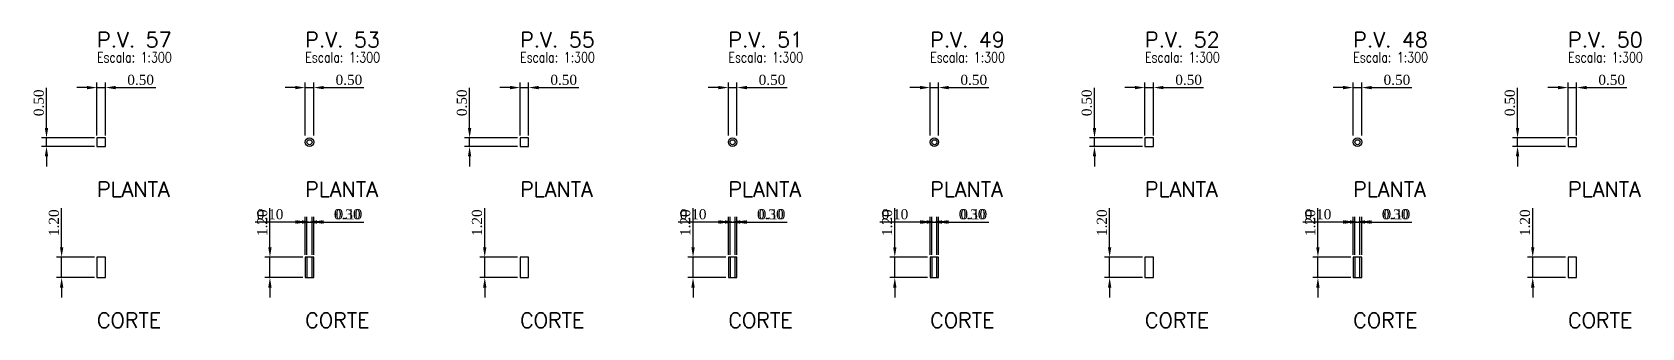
# Model space of a CAD drawing. Extents: x -44 to 14114764, y -20 to 289527804.
# Drawn here: x 359571.7 to 359667.3, y 7353290.9 to 7353308.5 of the extents above; entities that cross this region are included whole.
import ezdxf

# ---------------------------------------------------------------- set-up
doc = ezdxf.new("R2010")
doc.units = 0
doc.header["$PDMODE"] = 3
doc.header["$PDSIZE"] = 0.1
for name, color, linetype in [('DETALHE_POCO_COT', 8, 'Continuous'), ('DETALHE_POCO_FOR', 7, 'Continuous'), ('DETALHE_POCO_TIT', 5, 'Continuous'), ('DETALHE_POCO_TXT', 7, 'Continuous')]:
    doc.layers.add(name, color=color, linetype=linetype)
doc.styles.add('ROMANS', font='ROMANS.shx', dxfattribs={"height": 2})
doc.styles.get("Standard").update_dxf_attribs({"font": 'times.ttf'})
doc.dimstyles.new('ISO-25', dxfattribs={"dimtxt": 2.5, "dimasz": 2.5, "dimexe": 1.25, "dimexo": 0.625, "dimtad": 1, "dimtxsty": 'Standard', "dimcen": 2.5, "dimadec": 0, "dimazin": 0, "dimtfac": 1, "dimtmove": 0, "dimatfit": 3, "dimfxl": 1, "dimarcsym": 0})

# ---------------------------------------------------------------- blocks, each defined once
blk = doc.blocks.new('*D511')
at = {"layer": 'Defpoints', "color": 0, "transparency": 16777216}
for p in [(359576.057, 7353305.165), (359575.557, 7353302.165), (359576.057, 7353302.165)]:
    blk.add_point(p, dxfattribs=at)
at = {"layer": 'DETALHE_POCO_COT', "color": 0, "lineweight": -2, "transparency": 16777216}
for p, q in [((359575.557, 7353302.315), (359575.557, 7353305.465)), ((359576.057, 7353302.315), (359576.057, 7353305.465)), ((359574.957, 7353305.165), (359574.357, 7353305.165)), ((359575.557, 7353305.165), (359576.057, 7353305.165)), ((359576.657, 7353305.165), (359579.044, 7353305.165))]:
    blk.add_line(p, q, dxfattribs=at)
at = {"layer": 'DETALHE_POCO_COT', "color": 0, "transparency": 16777216}
for points in [[(359574.957, 7353305.265), (359574.957, 7353305.065), (359575.557, 7353305.165)], [(359576.657, 7353305.265), (359576.657, 7353305.065), (359576.057, 7353305.165)]]:
    blk.add_solid(points, dxfattribs=at)
at = {"layer": 'DETALHE_POCO_COT', "color": 0, "transparency": 16777216, "insert": (359578.15, 7353305.621), "char_height": 0.6, "attachment_point": 5}
blk.add_mtext('0.50', dxfattribs=at)
blk = doc.blocks.new('*D512')
at = {"layer": 'Defpoints', "color": 0, "transparency": 16777216}
for p in [(359572.557, 7353302.165), (359575.557, 7353302.165), (359575.557, 7353301.665)]:
    blk.add_point(p, dxfattribs=at)
at = {"layer": 'DETALHE_POCO_COT', "color": 0, "lineweight": -2, "transparency": 16777216}
for p, q in [((359572.557, 7353302.765), (359572.557, 7353305.152)), ((359575.407, 7353302.165), (359572.257, 7353302.165)), ((359575.407, 7353301.665), (359572.257, 7353301.665)), ((359572.557, 7353301.665), (359572.557, 7353302.165)), ((359572.557, 7353301.065), (359572.557, 7353300.465))]:
    blk.add_line(p, q, dxfattribs=at)
at = {"layer": 'DETALHE_POCO_COT', "color": 0, "transparency": 16777216}
for points in [[(359572.457, 7353302.765), (359572.657, 7353302.765), (359572.557, 7353302.165)], [(359572.457, 7353301.065), (359572.657, 7353301.065), (359572.557, 7353301.665)]]:
    blk.add_solid(points, dxfattribs=at)
at = {"layer": 'DETALHE_POCO_COT', "color": 0, "transparency": 16777216, "insert": (359572.101, 7353304.259), "char_height": 0.6, "attachment_point": 5, "rotation": 90}
blk.add_mtext('0.50', dxfattribs=at)
blk = doc.blocks.new('*D513')
at = {"layer": 'Defpoints', "color": 0, "transparency": 16777216}
for p in [(359573.457, 7353295.065), (359575.557, 7353295.065), (359575.557, 7353293.865)]:
    blk.add_point(p, dxfattribs=at)
at = {"layer": 'DETALHE_POCO_COT', "color": 0, "lineweight": -2, "transparency": 16777216}
for p, q in [((359573.457, 7353295.665), (359573.457, 7353297.98)), ((359575.407, 7353295.065), (359573.157, 7353295.065)), ((359573.457, 7353293.865), (359573.457, 7353295.065)), ((359575.407, 7353293.865), (359573.157, 7353293.865)), ((359573.457, 7353293.265), (359573.457, 7353292.665))]:
    blk.add_line(p, q, dxfattribs=at)
at = {"layer": 'DETALHE_POCO_COT', "color": 0, "transparency": 16777216}
for points in [[(359573.357, 7353295.665), (359573.557, 7353295.665), (359573.457, 7353295.065)], [(359573.357, 7353293.265), (359573.557, 7353293.265), (359573.457, 7353293.865)]]:
    blk.add_solid(points, dxfattribs=at)
at = {"layer": 'DETALHE_POCO_COT', "color": 0, "transparency": 16777216, "insert": (359573.001, 7353297.123), "char_height": 0.6, "attachment_point": 5, "rotation": 90}
blk.add_mtext('1.20', dxfattribs=at)
blk = doc.blocks.new('*D514')
at = {"layer": 'Defpoints', "color": 0, "transparency": 16777216}
for p in [(359588.433, 7353305.165), (359587.933, 7353302.165), (359588.433, 7353302.165)]:
    blk.add_point(p, dxfattribs=at)
at = {"layer": 'DETALHE_POCO_COT', "color": 0, "lineweight": -2, "transparency": 16777216}
for p, q in [((359587.933, 7353302.315), (359587.933, 7353305.465)), ((359588.433, 7353302.315), (359588.433, 7353305.465)), ((359587.333, 7353305.165), (359586.733, 7353305.165)), ((359587.933, 7353305.165), (359588.433, 7353305.165)), ((359589.033, 7353305.165), (359591.42, 7353305.165))]:
    blk.add_line(p, q, dxfattribs=at)
at = {"layer": 'DETALHE_POCO_COT', "color": 0, "transparency": 16777216}
for points in [[(359587.333, 7353305.265), (359587.333, 7353305.065), (359587.933, 7353305.165)], [(359589.033, 7353305.265), (359589.033, 7353305.065), (359588.433, 7353305.165)]]:
    blk.add_solid(points, dxfattribs=at)
at = {"layer": 'DETALHE_POCO_COT', "color": 0, "transparency": 16777216, "insert": (359590.526, 7353305.621), "char_height": 0.6, "attachment_point": 5}
blk.add_mtext('0.50', dxfattribs=at)
blk = doc.blocks.new('*D515')
at = {"layer": 'Defpoints', "color": 0, "transparency": 16777216}
for p in [(359585.833, 7353295.065), (359587.933, 7353295.065), (359587.933, 7353293.865)]:
    blk.add_point(p, dxfattribs=at)
at = {"layer": 'DETALHE_POCO_COT', "color": 0, "lineweight": -2, "transparency": 16777216}
for p, q in [((359585.833, 7353295.665), (359585.833, 7353297.98)), ((359587.783, 7353295.065), (359585.533, 7353295.065)), ((359585.833, 7353293.865), (359585.833, 7353295.065)), ((359587.783, 7353293.865), (359585.533, 7353293.865)), ((359585.833, 7353293.265), (359585.833, 7353292.665))]:
    blk.add_line(p, q, dxfattribs=at)
at = {"layer": 'DETALHE_POCO_COT', "color": 0, "transparency": 16777216}
for points in [[(359585.733, 7353295.665), (359585.933, 7353295.665), (359585.833, 7353295.065)], [(359585.733, 7353293.265), (359585.933, 7353293.265), (359585.833, 7353293.865)]]:
    blk.add_solid(points, dxfattribs=at)
at = {"layer": 'DETALHE_POCO_COT', "color": 0, "transparency": 16777216, "insert": (359585.377, 7353297.123), "char_height": 0.6, "attachment_point": 5, "rotation": 90}
blk.add_mtext('1.20', dxfattribs=at)
blk = doc.blocks.new('*D516')
at = {"layer": 'Defpoints', "color": 0, "transparency": 16777216}
for p in [(359588.033, 7353297.165), (359587.933, 7353295.065), (359588.033, 7353295.065)]:
    blk.add_point(p, dxfattribs=at)
at = {"layer": 'DETALHE_POCO_COT', "color": 0, "lineweight": -2, "transparency": 16777216}
for p, q in [((359587.333, 7353297.165), (359584.946, 7353297.165)), ((359587.933, 7353295.215), (359587.933, 7353297.465)), ((359588.033, 7353297.165), (359587.933, 7353297.165)), ((359588.033, 7353295.215), (359588.033, 7353297.465)), ((359588.633, 7353297.165), (359589.233, 7353297.165))]:
    blk.add_line(p, q, dxfattribs=at)
at = {"layer": 'DETALHE_POCO_COT', "color": 0, "transparency": 16777216}
for points in [[(359587.333, 7353297.265), (359587.333, 7353297.065), (359587.933, 7353297.165)], [(359588.633, 7353297.265), (359588.633, 7353297.065), (359588.033, 7353297.165)]]:
    blk.add_solid(points, dxfattribs=at)
at = {"layer": 'DETALHE_POCO_COT', "color": 0, "transparency": 16777216, "insert": (359585.84, 7353297.621), "char_height": 0.6, "attachment_point": 5}
blk.add_mtext('0.10', dxfattribs=at)
blk = doc.blocks.new('*D517')
at = {"layer": 'Defpoints', "color": 0, "transparency": 16777216}
for p in [(359588.333, 7353297.165), (359588.033, 7353295.065), (359588.333, 7353295.065)]:
    blk.add_point(p, dxfattribs=at)
at = {"layer": 'DETALHE_POCO_COT', "color": 0, "lineweight": -2, "transparency": 16777216}
for p, q in [((359587.433, 7353297.165), (359586.833, 7353297.165)), ((359588.033, 7353295.215), (359588.033, 7353297.465)), ((359588.033, 7353297.165), (359588.333, 7353297.165)), ((359588.333, 7353295.215), (359588.333, 7353297.465)), ((359588.933, 7353297.165), (359591.32, 7353297.165))]:
    blk.add_line(p, q, dxfattribs=at)
at = {"layer": 'DETALHE_POCO_COT', "color": 0, "transparency": 16777216}
for points in [[(359587.433, 7353297.265), (359587.433, 7353297.065), (359588.033, 7353297.165)], [(359588.933, 7353297.265), (359588.933, 7353297.065), (359588.333, 7353297.165)]]:
    blk.add_solid(points, dxfattribs=at)
at = {"layer": 'DETALHE_POCO_COT', "color": 0, "transparency": 16777216, "insert": (359590.426, 7353297.621), "char_height": 0.6, "attachment_point": 5}
blk.add_mtext('0.30', dxfattribs=at)
blk = doc.blocks.new('*D518')
at = {"layer": 'Defpoints', "color": 0, "transparency": 16777216}
for p in [(359588.433, 7353297.165), (359588.333, 7353295.065), (359588.433, 7353295.065)]:
    blk.add_point(p, dxfattribs=at)
at = {"layer": 'DETALHE_POCO_COT', "color": 0, "lineweight": -2, "transparency": 16777216}
for p, q in [((359587.733, 7353297.165), (359587.133, 7353297.165)), ((359588.333, 7353295.215), (359588.333, 7353297.465)), ((359588.333, 7353297.165), (359588.433, 7353297.165)), ((359588.433, 7353295.215), (359588.433, 7353297.465)), ((359589.033, 7353297.165), (359591.42, 7353297.165))]:
    blk.add_line(p, q, dxfattribs=at)
at = {"layer": 'DETALHE_POCO_COT', "color": 0, "transparency": 16777216}
for points in [[(359587.733, 7353297.265), (359587.733, 7353297.065), (359588.333, 7353297.165)], [(359589.033, 7353297.265), (359589.033, 7353297.065), (359588.433, 7353297.165)]]:
    blk.add_solid(points, dxfattribs=at)
at = {"layer": 'DETALHE_POCO_COT', "color": 0, "transparency": 16777216, "insert": (359590.526, 7353297.621), "char_height": 0.6, "attachment_point": 5}
blk.add_mtext('0.10', dxfattribs=at)
blk = doc.blocks.new('*D519')
at = {"layer": 'Defpoints', "color": 0, "transparency": 16777216}
for p in [(359601.196, 7353305.165), (359600.696, 7353302.165), (359601.196, 7353302.165)]:
    blk.add_point(p, dxfattribs=at)
at = {"layer": 'DETALHE_POCO_COT', "color": 0, "lineweight": -2, "transparency": 16777216}
for p, q in [((359600.696, 7353302.315), (359600.696, 7353305.465)), ((359601.196, 7353302.315), (359601.196, 7353305.465)), ((359600.096, 7353305.165), (359599.496, 7353305.165)), ((359600.696, 7353305.165), (359601.196, 7353305.165)), ((359601.796, 7353305.165), (359604.183, 7353305.165))]:
    blk.add_line(p, q, dxfattribs=at)
at = {"layer": 'DETALHE_POCO_COT', "color": 0, "transparency": 16777216}
for points in [[(359600.096, 7353305.265), (359600.096, 7353305.065), (359600.696, 7353305.165)], [(359601.796, 7353305.265), (359601.796, 7353305.065), (359601.196, 7353305.165)]]:
    blk.add_solid(points, dxfattribs=at)
at = {"layer": 'DETALHE_POCO_COT', "color": 0, "transparency": 16777216, "insert": (359603.29, 7353305.621), "char_height": 0.6, "attachment_point": 5}
blk.add_mtext('0.50', dxfattribs=at)
blk = doc.blocks.new('*D520')
at = {"layer": 'Defpoints', "color": 0, "transparency": 16777216}
for p in [(359597.696, 7353302.165), (359600.696, 7353302.165), (359600.696, 7353301.665)]:
    blk.add_point(p, dxfattribs=at)
at = {"layer": 'DETALHE_POCO_COT', "color": 0, "lineweight": -2, "transparency": 16777216}
for p, q in [((359597.696, 7353302.765), (359597.696, 7353305.152)), ((359600.546, 7353302.165), (359597.396, 7353302.165)), ((359600.546, 7353301.665), (359597.396, 7353301.665)), ((359597.696, 7353301.665), (359597.696, 7353302.165)), ((359597.696, 7353301.065), (359597.696, 7353300.465))]:
    blk.add_line(p, q, dxfattribs=at)
at = {"layer": 'DETALHE_POCO_COT', "color": 0, "transparency": 16777216}
for points in [[(359597.596, 7353302.765), (359597.796, 7353302.765), (359597.696, 7353302.165)], [(359597.596, 7353301.065), (359597.796, 7353301.065), (359597.696, 7353301.665)]]:
    blk.add_solid(points, dxfattribs=at)
at = {"layer": 'DETALHE_POCO_COT', "color": 0, "transparency": 16777216, "insert": (359597.24, 7353304.259), "char_height": 0.6, "attachment_point": 5, "rotation": 90}
blk.add_mtext('0.50', dxfattribs=at)
blk = doc.blocks.new('*D521')
at = {"layer": 'Defpoints', "color": 0, "transparency": 16777216}
for p in [(359598.596, 7353295.065), (359600.696, 7353295.065), (359600.696, 7353293.865)]:
    blk.add_point(p, dxfattribs=at)
at = {"layer": 'DETALHE_POCO_COT', "color": 0, "lineweight": -2, "transparency": 16777216}
for p, q in [((359598.596, 7353295.665), (359598.596, 7353297.98)), ((359600.546, 7353295.065), (359598.296, 7353295.065)), ((359598.596, 7353293.865), (359598.596, 7353295.065)), ((359600.546, 7353293.865), (359598.296, 7353293.865)), ((359598.596, 7353293.265), (359598.596, 7353292.665))]:
    blk.add_line(p, q, dxfattribs=at)
at = {"layer": 'DETALHE_POCO_COT', "color": 0, "transparency": 16777216}
for points in [[(359598.496, 7353295.665), (359598.696, 7353295.665), (359598.596, 7353295.065)], [(359598.496, 7353293.265), (359598.696, 7353293.265), (359598.596, 7353293.865)]]:
    blk.add_solid(points, dxfattribs=at)
at = {"layer": 'DETALHE_POCO_COT', "color": 0, "transparency": 16777216, "insert": (359598.14, 7353297.123), "char_height": 0.6, "attachment_point": 5, "rotation": 90}
blk.add_mtext('1.20', dxfattribs=at)
blk = doc.blocks.new('*D522')
at = {"layer": 'Defpoints', "color": 0, "transparency": 16777216}
for p in [(359613.573, 7353305.165), (359613.073, 7353302.165), (359613.573, 7353302.165)]:
    blk.add_point(p, dxfattribs=at)
at = {"layer": 'DETALHE_POCO_COT', "color": 0, "lineweight": -2, "transparency": 16777216}
for p, q in [((359613.073, 7353302.315), (359613.073, 7353305.465)), ((359613.573, 7353302.315), (359613.573, 7353305.465)), ((359612.473, 7353305.165), (359611.873, 7353305.165)), ((359613.073, 7353305.165), (359613.573, 7353305.165)), ((359614.173, 7353305.165), (359616.559, 7353305.165))]:
    blk.add_line(p, q, dxfattribs=at)
at = {"layer": 'DETALHE_POCO_COT', "color": 0, "transparency": 16777216}
for points in [[(359612.473, 7353305.265), (359612.473, 7353305.065), (359613.073, 7353305.165)], [(359614.173, 7353305.265), (359614.173, 7353305.065), (359613.573, 7353305.165)]]:
    blk.add_solid(points, dxfattribs=at)
at = {"layer": 'DETALHE_POCO_COT', "color": 0, "transparency": 16777216, "insert": (359615.666, 7353305.621), "char_height": 0.6, "attachment_point": 5}
blk.add_mtext('0.50', dxfattribs=at)
blk = doc.blocks.new('*D523')
at = {"layer": 'Defpoints', "color": 0, "transparency": 16777216}
for p in [(359610.973, 7353295.065), (359613.073, 7353295.065), (359613.073, 7353293.865)]:
    blk.add_point(p, dxfattribs=at)
at = {"layer": 'DETALHE_POCO_COT', "color": 0, "lineweight": -2, "transparency": 16777216}
for p, q in [((359610.973, 7353295.665), (359610.973, 7353297.98)), ((359612.923, 7353295.065), (359610.673, 7353295.065)), ((359610.973, 7353293.865), (359610.973, 7353295.065)), ((359612.923, 7353293.865), (359610.673, 7353293.865)), ((359610.973, 7353293.265), (359610.973, 7353292.665))]:
    blk.add_line(p, q, dxfattribs=at)
at = {"layer": 'DETALHE_POCO_COT', "color": 0, "transparency": 16777216}
for points in [[(359610.873, 7353295.665), (359611.073, 7353295.665), (359610.973, 7353295.065)], [(359610.873, 7353293.265), (359611.073, 7353293.265), (359610.973, 7353293.865)]]:
    blk.add_solid(points, dxfattribs=at)
at = {"layer": 'DETALHE_POCO_COT', "color": 0, "transparency": 16777216, "insert": (359610.516, 7353297.123), "char_height": 0.6, "attachment_point": 5, "rotation": 90}
blk.add_mtext('1.20', dxfattribs=at)
blk = doc.blocks.new('*D524')
at = {"layer": 'Defpoints', "color": 0, "transparency": 16777216}
for p in [(359613.173, 7353297.165), (359613.073, 7353295.065), (359613.173, 7353295.065)]:
    blk.add_point(p, dxfattribs=at)
at = {"layer": 'DETALHE_POCO_COT', "color": 0, "lineweight": -2, "transparency": 16777216}
for p, q in [((359612.473, 7353297.165), (359610.086, 7353297.165)), ((359613.073, 7353295.215), (359613.073, 7353297.465)), ((359613.173, 7353297.165), (359613.073, 7353297.165)), ((359613.173, 7353295.215), (359613.173, 7353297.465)), ((359613.773, 7353297.165), (359614.373, 7353297.165))]:
    blk.add_line(p, q, dxfattribs=at)
at = {"layer": 'DETALHE_POCO_COT', "color": 0, "transparency": 16777216}
for points in [[(359612.473, 7353297.265), (359612.473, 7353297.065), (359613.073, 7353297.165)], [(359613.773, 7353297.265), (359613.773, 7353297.065), (359613.173, 7353297.165)]]:
    blk.add_solid(points, dxfattribs=at)
at = {"layer": 'DETALHE_POCO_COT', "color": 0, "transparency": 16777216, "insert": (359610.979, 7353297.621), "char_height": 0.6, "attachment_point": 5}
blk.add_mtext('0.10', dxfattribs=at)
blk = doc.blocks.new('*D525')
at = {"layer": 'Defpoints', "color": 0, "transparency": 16777216}
for p in [(359613.473, 7353297.165), (359613.173, 7353295.065), (359613.473, 7353295.065)]:
    blk.add_point(p, dxfattribs=at)
at = {"layer": 'DETALHE_POCO_COT', "color": 0, "lineweight": -2, "transparency": 16777216}
for p, q in [((359612.573, 7353297.165), (359611.973, 7353297.165)), ((359613.173, 7353295.215), (359613.173, 7353297.465)), ((359613.173, 7353297.165), (359613.473, 7353297.165)), ((359613.473, 7353295.215), (359613.473, 7353297.465)), ((359614.073, 7353297.165), (359616.459, 7353297.165))]:
    blk.add_line(p, q, dxfattribs=at)
at = {"layer": 'DETALHE_POCO_COT', "color": 0, "transparency": 16777216}
for points in [[(359612.573, 7353297.265), (359612.573, 7353297.065), (359613.173, 7353297.165)], [(359614.073, 7353297.265), (359614.073, 7353297.065), (359613.473, 7353297.165)]]:
    blk.add_solid(points, dxfattribs=at)
at = {"layer": 'DETALHE_POCO_COT', "color": 0, "transparency": 16777216, "insert": (359615.566, 7353297.621), "char_height": 0.6, "attachment_point": 5}
blk.add_mtext('0.30', dxfattribs=at)
blk = doc.blocks.new('*D526')
at = {"layer": 'Defpoints', "color": 0, "transparency": 16777216}
for p in [(359613.573, 7353297.165), (359613.473, 7353295.065), (359613.573, 7353295.065)]:
    blk.add_point(p, dxfattribs=at)
at = {"layer": 'DETALHE_POCO_COT', "color": 0, "lineweight": -2, "transparency": 16777216}
for p, q in [((359612.873, 7353297.165), (359612.273, 7353297.165)), ((359613.473, 7353295.215), (359613.473, 7353297.465)), ((359613.473, 7353297.165), (359613.573, 7353297.165)), ((359613.573, 7353295.215), (359613.573, 7353297.465)), ((359614.173, 7353297.165), (359616.559, 7353297.165))]:
    blk.add_line(p, q, dxfattribs=at)
at = {"layer": 'DETALHE_POCO_COT', "color": 0, "transparency": 16777216}
for points in [[(359612.873, 7353297.265), (359612.873, 7353297.065), (359613.473, 7353297.165)], [(359614.173, 7353297.265), (359614.173, 7353297.065), (359613.573, 7353297.165)]]:
    blk.add_solid(points, dxfattribs=at)
at = {"layer": 'DETALHE_POCO_COT', "color": 0, "transparency": 16777216, "insert": (359615.666, 7353297.621), "char_height": 0.6, "attachment_point": 5}
blk.add_mtext('0.10', dxfattribs=at)
blk = doc.blocks.new('*D527')
at = {"layer": 'Defpoints', "color": 0, "transparency": 16777216}
for p in [(359625.561, 7353305.165), (359625.061, 7353302.165), (359625.561, 7353302.165)]:
    blk.add_point(p, dxfattribs=at)
at = {"layer": 'DETALHE_POCO_COT', "color": 0, "lineweight": -2, "transparency": 16777216}
for p, q in [((359625.061, 7353302.315), (359625.061, 7353305.465)), ((359625.561, 7353302.315), (359625.561, 7353305.465)), ((359624.461, 7353305.165), (359623.861, 7353305.165)), ((359625.061, 7353305.165), (359625.561, 7353305.165)), ((359626.161, 7353305.165), (359628.548, 7353305.165))]:
    blk.add_line(p, q, dxfattribs=at)
at = {"layer": 'DETALHE_POCO_COT', "color": 0, "transparency": 16777216}
for points in [[(359624.461, 7353305.265), (359624.461, 7353305.065), (359625.061, 7353305.165)], [(359626.161, 7353305.265), (359626.161, 7353305.065), (359625.561, 7353305.165)]]:
    blk.add_solid(points, dxfattribs=at)
at = {"layer": 'DETALHE_POCO_COT', "color": 0, "transparency": 16777216, "insert": (359627.655, 7353305.621), "char_height": 0.6, "attachment_point": 5}
blk.add_mtext('0.50', dxfattribs=at)
blk = doc.blocks.new('*D528')
at = {"layer": 'Defpoints', "color": 0, "transparency": 16777216}
for p in [(359622.961, 7353295.065), (359625.061, 7353295.065), (359625.061, 7353293.865)]:
    blk.add_point(p, dxfattribs=at)
at = {"layer": 'DETALHE_POCO_COT', "color": 0, "lineweight": -2, "transparency": 16777216}
for p, q in [((359622.961, 7353295.665), (359622.961, 7353297.98)), ((359624.911, 7353295.065), (359622.661, 7353295.065)), ((359622.961, 7353293.865), (359622.961, 7353295.065)), ((359624.911, 7353293.865), (359622.661, 7353293.865)), ((359622.961, 7353293.265), (359622.961, 7353292.665))]:
    blk.add_line(p, q, dxfattribs=at)
at = {"layer": 'DETALHE_POCO_COT', "color": 0, "transparency": 16777216}
for points in [[(359622.861, 7353295.665), (359623.061, 7353295.665), (359622.961, 7353295.065)], [(359622.861, 7353293.265), (359623.061, 7353293.265), (359622.961, 7353293.865)]]:
    blk.add_solid(points, dxfattribs=at)
at = {"layer": 'DETALHE_POCO_COT', "color": 0, "transparency": 16777216, "insert": (359622.505, 7353297.123), "char_height": 0.6, "attachment_point": 5, "rotation": 90}
blk.add_mtext('1.20', dxfattribs=at)
blk = doc.blocks.new('*D529')
at = {"layer": 'Defpoints', "color": 0, "transparency": 16777216}
for p in [(359625.161, 7353297.165), (359625.061, 7353295.065), (359625.161, 7353295.065)]:
    blk.add_point(p, dxfattribs=at)
at = {"layer": 'DETALHE_POCO_COT', "color": 0, "lineweight": -2, "transparency": 16777216}
for p, q in [((359624.461, 7353297.165), (359622.074, 7353297.165)), ((359625.061, 7353295.215), (359625.061, 7353297.465)), ((359625.161, 7353297.165), (359625.061, 7353297.165)), ((359625.161, 7353295.215), (359625.161, 7353297.465)), ((359625.761, 7353297.165), (359626.361, 7353297.165))]:
    blk.add_line(p, q, dxfattribs=at)
at = {"layer": 'DETALHE_POCO_COT', "color": 0, "transparency": 16777216}
for points in [[(359624.461, 7353297.265), (359624.461, 7353297.065), (359625.061, 7353297.165)], [(359625.761, 7353297.265), (359625.761, 7353297.065), (359625.161, 7353297.165)]]:
    blk.add_solid(points, dxfattribs=at)
at = {"layer": 'DETALHE_POCO_COT', "color": 0, "transparency": 16777216, "insert": (359622.968, 7353297.621), "char_height": 0.6, "attachment_point": 5}
blk.add_mtext('0.10', dxfattribs=at)
blk = doc.blocks.new('*D530')
at = {"layer": 'Defpoints', "color": 0, "transparency": 16777216}
for p in [(359625.461, 7353297.165), (359625.161, 7353295.065), (359625.461, 7353295.065)]:
    blk.add_point(p, dxfattribs=at)
at = {"layer": 'DETALHE_POCO_COT', "color": 0, "lineweight": -2, "transparency": 16777216}
for p, q in [((359624.561, 7353297.165), (359623.961, 7353297.165)), ((359625.161, 7353295.215), (359625.161, 7353297.465)), ((359625.161, 7353297.165), (359625.461, 7353297.165)), ((359625.461, 7353295.215), (359625.461, 7353297.465)), ((359626.061, 7353297.165), (359628.448, 7353297.165))]:
    blk.add_line(p, q, dxfattribs=at)
at = {"layer": 'DETALHE_POCO_COT', "color": 0, "transparency": 16777216}
for points in [[(359624.561, 7353297.265), (359624.561, 7353297.065), (359625.161, 7353297.165)], [(359626.061, 7353297.265), (359626.061, 7353297.065), (359625.461, 7353297.165)]]:
    blk.add_solid(points, dxfattribs=at)
at = {"layer": 'DETALHE_POCO_COT', "color": 0, "transparency": 16777216, "insert": (359627.555, 7353297.621), "char_height": 0.6, "attachment_point": 5}
blk.add_mtext('0.30', dxfattribs=at)
blk = doc.blocks.new('*D531')
at = {"layer": 'Defpoints', "color": 0, "transparency": 16777216}
for p in [(359625.561, 7353297.165), (359625.461, 7353295.065), (359625.561, 7353295.065)]:
    blk.add_point(p, dxfattribs=at)
at = {"layer": 'DETALHE_POCO_COT', "color": 0, "lineweight": -2, "transparency": 16777216}
for p, q in [((359624.861, 7353297.165), (359624.261, 7353297.165)), ((359625.461, 7353295.215), (359625.461, 7353297.465)), ((359625.461, 7353297.165), (359625.561, 7353297.165)), ((359625.561, 7353295.215), (359625.561, 7353297.465)), ((359626.161, 7353297.165), (359628.548, 7353297.165))]:
    blk.add_line(p, q, dxfattribs=at)
at = {"layer": 'DETALHE_POCO_COT', "color": 0, "transparency": 16777216}
for points in [[(359624.861, 7353297.265), (359624.861, 7353297.065), (359625.461, 7353297.165)], [(359626.161, 7353297.265), (359626.161, 7353297.065), (359625.561, 7353297.165)]]:
    blk.add_solid(points, dxfattribs=at)
at = {"layer": 'DETALHE_POCO_COT', "color": 0, "transparency": 16777216, "insert": (359627.655, 7353297.621), "char_height": 0.6, "attachment_point": 5}
blk.add_mtext('0.10', dxfattribs=at)
blk = doc.blocks.new('*D532')
at = {"layer": 'Defpoints', "color": 0, "transparency": 16777216}
for p in [(359638.325, 7353305.165), (359637.825, 7353302.165), (359638.325, 7353302.165)]:
    blk.add_point(p, dxfattribs=at)
at = {"layer": 'DETALHE_POCO_COT', "color": 0, "lineweight": -2, "transparency": 16777216}
for p, q in [((359637.825, 7353302.315), (359637.825, 7353305.465)), ((359638.325, 7353302.315), (359638.325, 7353305.465)), ((359637.225, 7353305.165), (359636.625, 7353305.165)), ((359637.825, 7353305.165), (359638.325, 7353305.165)), ((359638.925, 7353305.165), (359641.312, 7353305.165))]:
    blk.add_line(p, q, dxfattribs=at)
at = {"layer": 'DETALHE_POCO_COT', "color": 0, "transparency": 16777216}
for points in [[(359637.225, 7353305.265), (359637.225, 7353305.065), (359637.825, 7353305.165)], [(359638.925, 7353305.265), (359638.925, 7353305.065), (359638.325, 7353305.165)]]:
    blk.add_solid(points, dxfattribs=at)
at = {"layer": 'DETALHE_POCO_COT', "color": 0, "transparency": 16777216, "insert": (359640.418, 7353305.621), "char_height": 0.6, "attachment_point": 5}
blk.add_mtext('0.50', dxfattribs=at)
blk = doc.blocks.new('*D533')
at = {"layer": 'Defpoints', "color": 0, "transparency": 16777216}
for p in [(359634.825, 7353302.165), (359637.825, 7353302.165), (359637.825, 7353301.665)]:
    blk.add_point(p, dxfattribs=at)
at = {"layer": 'DETALHE_POCO_COT', "color": 0, "lineweight": -2, "transparency": 16777216}
for p, q in [((359634.825, 7353302.765), (359634.825, 7353305.152)), ((359637.675, 7353302.165), (359634.525, 7353302.165)), ((359637.675, 7353301.665), (359634.525, 7353301.665)), ((359634.825, 7353301.665), (359634.825, 7353302.165)), ((359634.825, 7353301.065), (359634.825, 7353300.465))]:
    blk.add_line(p, q, dxfattribs=at)
at = {"layer": 'DETALHE_POCO_COT', "color": 0, "transparency": 16777216}
for points in [[(359634.725, 7353302.765), (359634.925, 7353302.765), (359634.825, 7353302.165)], [(359634.725, 7353301.065), (359634.925, 7353301.065), (359634.825, 7353301.665)]]:
    blk.add_solid(points, dxfattribs=at)
at = {"layer": 'DETALHE_POCO_COT', "color": 0, "transparency": 16777216, "insert": (359634.369, 7353304.259), "char_height": 0.6, "attachment_point": 5, "rotation": 90}
blk.add_mtext('0.50', dxfattribs=at)
blk = doc.blocks.new('*D534')
at = {"layer": 'Defpoints', "color": 0, "transparency": 16777216}
for p in [(359635.725, 7353295.065), (359637.825, 7353295.065), (359637.825, 7353293.865)]:
    blk.add_point(p, dxfattribs=at)
at = {"layer": 'DETALHE_POCO_COT', "color": 0, "lineweight": -2, "transparency": 16777216}
for p, q in [((359635.725, 7353295.665), (359635.725, 7353297.98)), ((359637.675, 7353295.065), (359635.425, 7353295.065)), ((359635.725, 7353293.865), (359635.725, 7353295.065)), ((359637.675, 7353293.865), (359635.425, 7353293.865)), ((359635.725, 7353293.265), (359635.725, 7353292.665))]:
    blk.add_line(p, q, dxfattribs=at)
at = {"layer": 'DETALHE_POCO_COT', "color": 0, "transparency": 16777216}
for points in [[(359635.625, 7353295.665), (359635.825, 7353295.665), (359635.725, 7353295.065)], [(359635.625, 7353293.265), (359635.825, 7353293.265), (359635.725, 7353293.865)]]:
    blk.add_solid(points, dxfattribs=at)
at = {"layer": 'DETALHE_POCO_COT', "color": 0, "transparency": 16777216, "insert": (359635.269, 7353297.123), "char_height": 0.6, "attachment_point": 5, "rotation": 90}
blk.add_mtext('1.20', dxfattribs=at)
blk = doc.blocks.new('*D535')
at = {"layer": 'Defpoints', "color": 0, "transparency": 16777216}
for p in [(359650.701, 7353305.165), (359650.201, 7353302.165), (359650.701, 7353302.165)]:
    blk.add_point(p, dxfattribs=at)
at = {"layer": 'DETALHE_POCO_COT', "color": 0, "lineweight": -2, "transparency": 16777216}
for p, q in [((359650.201, 7353302.315), (359650.201, 7353305.465)), ((359650.701, 7353302.315), (359650.701, 7353305.465)), ((359649.601, 7353305.165), (359649.001, 7353305.165)), ((359650.201, 7353305.165), (359650.701, 7353305.165)), ((359651.301, 7353305.165), (359653.688, 7353305.165))]:
    blk.add_line(p, q, dxfattribs=at)
at = {"layer": 'DETALHE_POCO_COT', "color": 0, "transparency": 16777216}
for points in [[(359649.601, 7353305.265), (359649.601, 7353305.065), (359650.201, 7353305.165)], [(359651.301, 7353305.265), (359651.301, 7353305.065), (359650.701, 7353305.165)]]:
    blk.add_solid(points, dxfattribs=at)
at = {"layer": 'DETALHE_POCO_COT', "color": 0, "transparency": 16777216, "insert": (359652.794, 7353305.621), "char_height": 0.6, "attachment_point": 5}
blk.add_mtext('0.50', dxfattribs=at)
blk = doc.blocks.new('*D536')
at = {"layer": 'Defpoints', "color": 0, "transparency": 16777216}
for p in [(359648.101, 7353295.065), (359650.201, 7353295.065), (359650.201, 7353293.865)]:
    blk.add_point(p, dxfattribs=at)
at = {"layer": 'DETALHE_POCO_COT', "color": 0, "lineweight": -2, "transparency": 16777216}
for p, q in [((359648.101, 7353295.665), (359648.101, 7353297.98)), ((359650.051, 7353295.065), (359647.801, 7353295.065)), ((359648.101, 7353293.865), (359648.101, 7353295.065)), ((359650.051, 7353293.865), (359647.801, 7353293.865)), ((359648.101, 7353293.265), (359648.101, 7353292.665))]:
    blk.add_line(p, q, dxfattribs=at)
at = {"layer": 'DETALHE_POCO_COT', "color": 0, "transparency": 16777216}
for points in [[(359648.001, 7353295.665), (359648.201, 7353295.665), (359648.101, 7353295.065)], [(359648.001, 7353293.265), (359648.201, 7353293.265), (359648.101, 7353293.865)]]:
    blk.add_solid(points, dxfattribs=at)
at = {"layer": 'DETALHE_POCO_COT', "color": 0, "transparency": 16777216, "insert": (359647.645, 7353297.123), "char_height": 0.6, "attachment_point": 5, "rotation": 90}
blk.add_mtext('1.20', dxfattribs=at)
blk = doc.blocks.new('*D537')
at = {"layer": 'Defpoints', "color": 0, "transparency": 16777216}
for p in [(359650.301, 7353297.165), (359650.201, 7353295.065), (359650.301, 7353295.065)]:
    blk.add_point(p, dxfattribs=at)
at = {"layer": 'DETALHE_POCO_COT', "color": 0, "lineweight": -2, "transparency": 16777216}
for p, q in [((359649.601, 7353297.165), (359647.214, 7353297.165)), ((359650.201, 7353295.215), (359650.201, 7353297.465)), ((359650.301, 7353297.165), (359650.201, 7353297.165)), ((359650.301, 7353295.215), (359650.301, 7353297.465)), ((359650.901, 7353297.165), (359651.501, 7353297.165))]:
    blk.add_line(p, q, dxfattribs=at)
at = {"layer": 'DETALHE_POCO_COT', "color": 0, "transparency": 16777216}
for points in [[(359649.601, 7353297.265), (359649.601, 7353297.065), (359650.201, 7353297.165)], [(359650.901, 7353297.265), (359650.901, 7353297.065), (359650.301, 7353297.165)]]:
    blk.add_solid(points, dxfattribs=at)
at = {"layer": 'DETALHE_POCO_COT', "color": 0, "transparency": 16777216, "insert": (359648.107, 7353297.621), "char_height": 0.6, "attachment_point": 5}
blk.add_mtext('0.10', dxfattribs=at)
blk = doc.blocks.new('*D538')
at = {"layer": 'Defpoints', "color": 0, "transparency": 16777216}
for p in [(359650.601, 7353297.165), (359650.301, 7353295.065), (359650.601, 7353295.065)]:
    blk.add_point(p, dxfattribs=at)
at = {"layer": 'DETALHE_POCO_COT', "color": 0, "lineweight": -2, "transparency": 16777216}
for p, q in [((359649.701, 7353297.165), (359649.101, 7353297.165)), ((359650.301, 7353295.215), (359650.301, 7353297.465)), ((359650.301, 7353297.165), (359650.601, 7353297.165)), ((359650.601, 7353295.215), (359650.601, 7353297.465)), ((359651.201, 7353297.165), (359653.588, 7353297.165))]:
    blk.add_line(p, q, dxfattribs=at)
at = {"layer": 'DETALHE_POCO_COT', "color": 0, "transparency": 16777216}
for points in [[(359649.701, 7353297.265), (359649.701, 7353297.065), (359650.301, 7353297.165)], [(359651.201, 7353297.265), (359651.201, 7353297.065), (359650.601, 7353297.165)]]:
    blk.add_solid(points, dxfattribs=at)
at = {"layer": 'DETALHE_POCO_COT', "color": 0, "transparency": 16777216, "insert": (359652.694, 7353297.621), "char_height": 0.6, "attachment_point": 5}
blk.add_mtext('0.30', dxfattribs=at)
blk = doc.blocks.new('*D539')
at = {"layer": 'Defpoints', "color": 0, "transparency": 16777216}
for p in [(359650.701, 7353297.165), (359650.601, 7353295.065), (359650.701, 7353295.065)]:
    blk.add_point(p, dxfattribs=at)
at = {"layer": 'DETALHE_POCO_COT', "color": 0, "lineweight": -2, "transparency": 16777216}
for p, q in [((359650.001, 7353297.165), (359649.401, 7353297.165)), ((359650.601, 7353295.215), (359650.601, 7353297.465)), ((359650.601, 7353297.165), (359650.701, 7353297.165)), ((359650.701, 7353295.215), (359650.701, 7353297.465)), ((359651.301, 7353297.165), (359653.688, 7353297.165))]:
    blk.add_line(p, q, dxfattribs=at)
at = {"layer": 'DETALHE_POCO_COT', "color": 0, "transparency": 16777216}
for points in [[(359650.001, 7353297.265), (359650.001, 7353297.065), (359650.601, 7353297.165)], [(359651.301, 7353297.265), (359651.301, 7353297.065), (359650.701, 7353297.165)]]:
    blk.add_solid(points, dxfattribs=at)
at = {"layer": 'DETALHE_POCO_COT', "color": 0, "transparency": 16777216, "insert": (359652.794, 7353297.621), "char_height": 0.6, "attachment_point": 5}
blk.add_mtext('0.10', dxfattribs=at)
blk = doc.blocks.new('*D540')
at = {"layer": 'Defpoints', "color": 0, "transparency": 16777216}
for p in [(359663.464, 7353305.165), (359662.964, 7353302.165), (359663.464, 7353302.165)]:
    blk.add_point(p, dxfattribs=at)
at = {"layer": 'DETALHE_POCO_COT', "color": 0, "lineweight": -2, "transparency": 16777216}
for p, q in [((359662.964, 7353302.315), (359662.964, 7353305.465)), ((359663.464, 7353302.315), (359663.464, 7353305.465)), ((359662.364, 7353305.165), (359661.764, 7353305.165)), ((359662.964, 7353305.165), (359663.464, 7353305.165)), ((359664.064, 7353305.165), (359666.451, 7353305.165))]:
    blk.add_line(p, q, dxfattribs=at)
at = {"layer": 'DETALHE_POCO_COT', "color": 0, "transparency": 16777216}
for points in [[(359662.364, 7353305.265), (359662.364, 7353305.065), (359662.964, 7353305.165)], [(359664.064, 7353305.265), (359664.064, 7353305.065), (359663.464, 7353305.165)]]:
    blk.add_solid(points, dxfattribs=at)
at = {"layer": 'DETALHE_POCO_COT', "color": 0, "transparency": 16777216, "insert": (359665.558, 7353305.621), "char_height": 0.6, "attachment_point": 5}
blk.add_mtext('0.50', dxfattribs=at)
blk = doc.blocks.new('*D541')
at = {"layer": 'Defpoints', "color": 0, "transparency": 16777216}
for p in [(359659.964, 7353302.165), (359662.964, 7353302.165), (359662.964, 7353301.665)]:
    blk.add_point(p, dxfattribs=at)
at = {"layer": 'DETALHE_POCO_COT', "color": 0, "lineweight": -2, "transparency": 16777216}
for p, q in [((359659.964, 7353302.765), (359659.964, 7353305.152)), ((359662.814, 7353302.165), (359659.664, 7353302.165)), ((359662.814, 7353301.665), (359659.664, 7353301.665)), ((359659.964, 7353301.665), (359659.964, 7353302.165)), ((359659.964, 7353301.065), (359659.964, 7353300.465))]:
    blk.add_line(p, q, dxfattribs=at)
at = {"layer": 'DETALHE_POCO_COT', "color": 0, "transparency": 16777216}
for points in [[(359659.864, 7353302.765), (359660.064, 7353302.765), (359659.964, 7353302.165)], [(359659.864, 7353301.065), (359660.064, 7353301.065), (359659.964, 7353301.665)]]:
    blk.add_solid(points, dxfattribs=at)
at = {"layer": 'DETALHE_POCO_COT', "color": 0, "transparency": 16777216, "insert": (359659.508, 7353304.259), "char_height": 0.6, "attachment_point": 5, "rotation": 90}
blk.add_mtext('0.50', dxfattribs=at)
blk = doc.blocks.new('*D542')
at = {"layer": 'Defpoints', "color": 0, "transparency": 16777216}
for p in [(359660.864, 7353295.065), (359662.964, 7353295.065), (359662.964, 7353293.865)]:
    blk.add_point(p, dxfattribs=at)
at = {"layer": 'DETALHE_POCO_COT', "color": 0, "lineweight": -2, "transparency": 16777216}
for p, q in [((359660.864, 7353295.665), (359660.864, 7353297.98)), ((359662.814, 7353295.065), (359660.564, 7353295.065)), ((359660.864, 7353293.865), (359660.864, 7353295.065)), ((359662.814, 7353293.865), (359660.564, 7353293.865)), ((359660.864, 7353293.265), (359660.864, 7353292.665))]:
    blk.add_line(p, q, dxfattribs=at)
at = {"layer": 'DETALHE_POCO_COT', "color": 0, "transparency": 16777216}
for points in [[(359660.764, 7353295.665), (359660.964, 7353295.665), (359660.864, 7353295.065)], [(359660.764, 7353293.265), (359660.964, 7353293.265), (359660.864, 7353293.865)]]:
    blk.add_solid(points, dxfattribs=at)
at = {"layer": 'DETALHE_POCO_COT', "color": 0, "transparency": 16777216, "insert": (359660.408, 7353297.123), "char_height": 0.6, "attachment_point": 5, "rotation": 90}
blk.add_mtext('1.20', dxfattribs=at)

msp = doc.modelspace()

# ---------------------------------------------------------------- linework, layer by layer
at = {"layer": 'DETALHE_POCO_FOR', "linetype": 'Continuous'}
for points in [[(359575.557, 7353301.665), (359576.057, 7353301.665), (359576.057, 7353302.165), (359575.557, 7353302.165)], [(359575.557, 7353301.665), (359576.057, 7353301.665), (359576.057, 7353302.165), (359575.557, 7353302.165)], [(359600.696, 7353301.665), (359601.196, 7353301.665), (359601.196, 7353302.165), (359600.696, 7353302.165)], [(359600.696, 7353301.665), (359601.196, 7353301.665), (359601.196, 7353302.165), (359600.696, 7353302.165)], [(359637.825, 7353301.665), (359638.325, 7353301.665), (359638.325, 7353302.165), (359637.825, 7353302.165)], [(359637.825, 7353301.665), (359638.325, 7353301.665), (359638.325, 7353302.165), (359637.825, 7353302.165)], [(359662.964, 7353301.665), (359663.464, 7353301.665), (359663.464, 7353302.165), (359662.964, 7353302.165)], [(359662.964, 7353301.665), (359663.464, 7353301.665), (359663.464, 7353302.165), (359662.964, 7353302.165)], [(359575.557, 7353293.865), (359576.057, 7353293.865), (359576.057, 7353295.065), (359575.557, 7353295.065)], [(359575.557, 7353293.865), (359576.057, 7353293.865), (359576.057, 7353295.065), (359575.557, 7353295.065)], [(359587.933, 7353293.865), (359588.433, 7353293.865), (359588.433, 7353295.065), (359587.933, 7353295.065)], [(359588.033, 7353293.865), (359588.333, 7353293.865), (359588.333, 7353295.065), (359588.033, 7353295.065)], [(359600.696, 7353293.865), (359601.196, 7353293.865), (359601.196, 7353295.065), (359600.696, 7353295.065)], [(359600.696, 7353293.865), (359601.196, 7353293.865), (359601.196, 7353295.065), (359600.696, 7353295.065)], [(359613.073, 7353293.865), (359613.573, 7353293.865), (359613.573, 7353295.065), (359613.073, 7353295.065)], [(359613.173, 7353293.865), (359613.473, 7353293.865), (359613.473, 7353295.065), (359613.173, 7353295.065)], [(359625.061, 7353293.865), (359625.561, 7353293.865), (359625.561, 7353295.065), (359625.061, 7353295.065)], [(359625.161, 7353293.865), (359625.461, 7353293.865), (359625.461, 7353295.065), (359625.161, 7353295.065)], [(359637.825, 7353293.865), (359638.325, 7353293.865), (359638.325, 7353295.065), (359637.825, 7353295.065)], [(359637.825, 7353293.865), (359638.325, 7353293.865), (359638.325, 7353295.065), (359637.825, 7353295.065)], [(359650.201, 7353293.865), (359650.701, 7353293.865), (359650.701, 7353295.065), (359650.201, 7353295.065)], [(359650.301, 7353293.865), (359650.601, 7353293.865), (359650.601, 7353295.065), (359650.301, 7353295.065)], [(359662.964, 7353293.865), (359663.464, 7353293.865), (359663.464, 7353295.065), (359662.964, 7353295.065)], [(359662.964, 7353293.865), (359663.464, 7353293.865), (359663.464, 7353295.065), (359662.964, 7353295.065)]]:
    msp.add_lwpolyline(points, close=True, dxfattribs=at)
for centre, radius in [((359588.183, 7353301.915), 0.25), ((359588.183, 7353301.915), 0.15), ((359613.323, 7353301.915), 0.25), ((359613.323, 7353301.915), 0.15), ((359625.311, 7353301.915), 0.25), ((359625.311, 7353301.915), 0.15), ((359650.451, 7353301.915), 0.25), ((359650.451, 7353301.915), 0.15)]:
    msp.add_circle(centre, radius, dxfattribs=at)

# ---------------------------------------------------------------- texts
at = {"layer": 'DETALHE_POCO_TIT', "linetype": 'Continuous', "style": 'ROMANS'}
for s, p in [('P.V. 57', (359575.557, 7353307.565)), ('P.V. 53', (359587.933, 7353307.565)), ('P.V. 55', (359600.696, 7353307.565)), ('P.V. 51', (359613.073, 7353307.565)), ('P.V. 49', (359625.061, 7353307.565)), ('P.V. 52', (359637.825, 7353307.565)), ('P.V. 48', (359650.201, 7353307.565)), ('P.V. 50', (359662.964, 7353307.565)), ('PLANTA', (359575.557, 7353298.665)), ('PLANTA', (359587.933, 7353298.665)), ('PLANTA', (359600.696, 7353298.665)), ('PLANTA', (359613.073, 7353298.665)), ('PLANTA', (359625.061, 7353298.665)), ('PLANTA', (359637.825, 7353298.665)), ('PLANTA', (359650.201, 7353298.665)), ('PLANTA', (359662.964, 7353298.665)), ('CORTE', (359575.557, 7353290.865)), ('CORTE', (359587.933, 7353290.865)), ('CORTE', (359600.696, 7353290.865)), ('CORTE', (359613.073, 7353290.865)), ('CORTE', (359625.061, 7353290.865)), ('CORTE', (359637.825, 7353290.865)), ('CORTE', (359650.201, 7353290.865)), ('CORTE', (359662.964, 7353290.865))]:
    msp.add_text(s, height=0.9, dxfattribs=at).set_placement(p)
at = {"layer": 'DETALHE_POCO_TXT', "linetype": 'Continuous', "style": 'ROMANS', "width": 0.8}
for p in [(359575.557, 7353306.665), (359587.933, 7353306.665), (359600.696, 7353306.665), (359613.073, 7353306.665), (359625.061, 7353306.665), (359637.825, 7353306.665), (359650.201, 7353306.665), (359662.964, 7353306.665)]:
    msp.add_text('Escala: 1:300', height=0.6, dxfattribs=at).set_placement(p)

# ---------------------------------------------------------------- dimensions: what is measured, and where the dimension line sits
at = {"layer": 'DETALHE_POCO_COT'}
for base, p1, p2, text, override, picture, middle in [((359576.057, 7353305.165), (359575.557, 7353302.165), (359576.057, 7353302.165), '0.50', {"dimscale": 0.24, "dimzin": 0}, '*D511', (359578.15, 7353305.621)), ((359588.433, 7353305.165), (359587.933, 7353302.165), (359588.433, 7353302.165), '0.50', {"dimscale": 0.24, "dimzin": 0}, '*D514', (359590.526, 7353305.621)), ((359601.196, 7353305.165), (359600.696, 7353302.165), (359601.196, 7353302.165), '0.50', {"dimscale": 0.24, "dimzin": 0}, '*D519', (359603.29, 7353305.621)), ((359613.573, 7353305.165), (359613.073, 7353302.165), (359613.573, 7353302.165), '0.50', {"dimscale": 0.24, "dimzin": 0}, '*D522', (359615.666, 7353305.621)), ((359625.561, 7353305.165), (359625.061, 7353302.165), (359625.561, 7353302.165), '0.50', {"dimscale": 0.24, "dimzin": 0}, '*D527', (359627.655, 7353305.621)), ((359638.325, 7353305.165), (359637.825, 7353302.165), (359638.325, 7353302.165), '0.50', {"dimscale": 0.24, "dimzin": 0}, '*D532', (359640.418, 7353305.621)), ((359650.701, 7353305.165), (359650.201, 7353302.165), (359650.701, 7353302.165), '0.50', {"dimscale": 0.24, "dimzin": 0}, '*D535', (359652.794, 7353305.621)), ((359663.464, 7353305.165), (359662.964, 7353302.165), (359663.464, 7353302.165), '0.50', {"dimscale": 0.24, "dimzin": 0}, '*D540', (359665.558, 7353305.621)), ((359588.033, 7353297.165), (359587.933, 7353295.065), (359588.033, 7353295.065), '0.10', {"dimscale": 0.24, "dimjust": 1, "dimzin": 0}, '*D516', (359585.84, 7353297.621)), ((359588.333, 7353297.165), (359588.033, 7353295.065), (359588.333, 7353295.065), '0.30', {"dimscale": 0.24, "dimzin": 0}, '*D517', (359590.426, 7353297.621)), ((359588.433, 7353297.165), (359588.333, 7353295.065), (359588.433, 7353295.065), '0.10', {"dimscale": 0.24, "dimjust": 2, "dimzin": 0}, '*D518', (359590.526, 7353297.621)), ((359613.173, 7353297.165), (359613.073, 7353295.065), (359613.173, 7353295.065), '0.10', {"dimscale": 0.24, "dimjust": 1, "dimzin": 0}, '*D524', (359610.979, 7353297.621)), ((359613.473, 7353297.165), (359613.173, 7353295.065), (359613.473, 7353295.065), '0.30', {"dimscale": 0.24, "dimzin": 0}, '*D525', (359615.566, 7353297.621)), ((359613.573, 7353297.165), (359613.473, 7353295.065), (359613.573, 7353295.065), '0.10', {"dimscale": 0.24, "dimjust": 2, "dimzin": 0}, '*D526', (359615.666, 7353297.621)), ((359625.161, 7353297.165), (359625.061, 7353295.065), (359625.161, 7353295.065), '0.10', {"dimscale": 0.24, "dimjust": 1, "dimzin": 0}, '*D529', (359622.968, 7353297.621)), ((359625.461, 7353297.165), (359625.161, 7353295.065), (359625.461, 7353295.065), '0.30', {"dimscale": 0.24, "dimzin": 0}, '*D530', (359627.555, 7353297.621)), ((359625.561, 7353297.165), (359625.461, 7353295.065), (359625.561, 7353295.065), '0.10', {"dimscale": 0.24, "dimjust": 2, "dimzin": 0}, '*D531', (359627.655, 7353297.621)), ((359650.301, 7353297.165), (359650.201, 7353295.065), (359650.301, 7353295.065), '0.10', {"dimscale": 0.24, "dimjust": 1, "dimzin": 0}, '*D537', (359648.107, 7353297.621)), ((359650.601, 7353297.165), (359650.301, 7353295.065), (359650.601, 7353295.065), '0.30', {"dimscale": 0.24, "dimzin": 0}, '*D538', (359652.694, 7353297.621)), ((359650.701, 7353297.165), (359650.601, 7353295.065), (359650.701, 7353295.065), '0.10', {"dimscale": 0.24, "dimjust": 2, "dimzin": 0}, '*D539', (359652.794, 7353297.621))]:
    dim = msp.add_linear_dim(base=base, p1=p1, p2=p2, text=text, dimstyle='ISO-25', override=override, dxfattribs=at)
    dim.commit()
    dim.dimension.update_dxf_attribs({"geometry": picture, "text_midpoint": middle})
for base, p1, p2, text, picture, middle in [((359572.557, 7353302.165), (359575.557, 7353301.665), (359575.557, 7353302.165), '0.50', '*D512', (359572.101, 7353304.259)), ((359597.696, 7353302.165), (359600.696, 7353301.665), (359600.696, 7353302.165), '0.50', '*D520', (359597.24, 7353304.259)), ((359634.825, 7353302.165), (359637.825, 7353301.665), (359637.825, 7353302.165), '0.50', '*D533', (359634.369, 7353304.259)), ((359659.964, 7353302.165), (359662.964, 7353301.665), (359662.964, 7353302.165), '0.50', '*D541', (359659.508, 7353304.259)), ((359573.457, 7353295.065), (359575.557, 7353293.865), (359575.557, 7353295.065), '1.20', '*D513', (359573.001, 7353297.123)), ((359585.833, 7353295.065), (359587.933, 7353293.865), (359587.933, 7353295.065), '1.20', '*D515', (359585.377, 7353297.123)), ((359598.596, 7353295.065), (359600.696, 7353293.865), (359600.696, 7353295.065), '1.20', '*D521', (359598.14, 7353297.123)), ((359610.973, 7353295.065), (359613.073, 7353293.865), (359613.073, 7353295.065), '1.20', '*D523', (359610.516, 7353297.123)), ((359622.961, 7353295.065), (359625.061, 7353293.865), (359625.061, 7353295.065), '1.20', '*D528', (359622.505, 7353297.123)), ((359635.725, 7353295.065), (359637.825, 7353293.865), (359637.825, 7353295.065), '1.20', '*D534', (359635.269, 7353297.123)), ((359648.101, 7353295.065), (359650.201, 7353293.865), (359650.201, 7353295.065), '1.20', '*D536', (359647.645, 7353297.123)), ((359660.864, 7353295.065), (359662.964, 7353293.865), (359662.964, 7353295.065), '1.20', '*D542', (359660.408, 7353297.123))]:
    dim = msp.add_linear_dim(base=base, p1=p1, p2=p2, angle=90, text=text, dimstyle='ISO-25', override={"dimscale": 0.24, "dimzin": 0}, dxfattribs=at)
    dim.commit()
    dim.dimension.update_dxf_attribs({"geometry": picture, "text_midpoint": middle})

doc.saveas('drawing.dxf')
